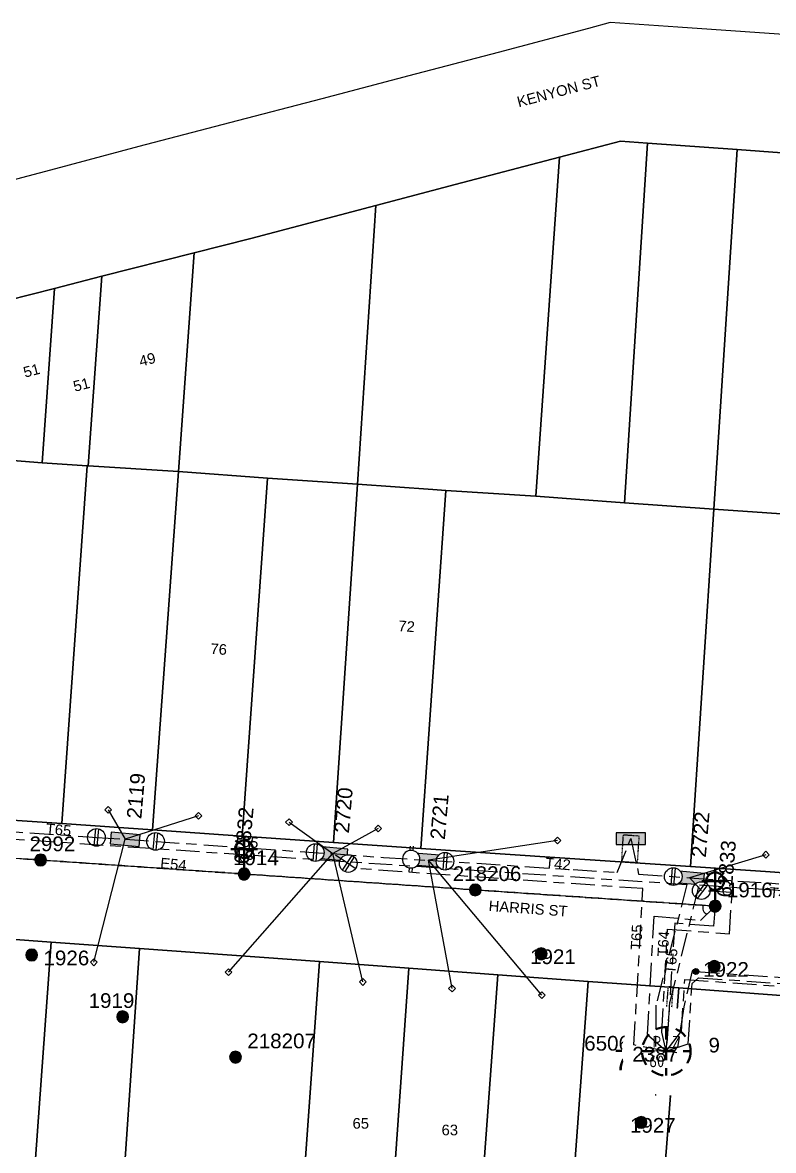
# Model space of a CAD drawing. Header units: metres. Extents: x 309980 to 311407, y 6249141 to 6251386.
# Drawn here: x 310422 to 310549.5, y 6250090.3 to 6250281.8 of the extents above; entities that cross this region are included whole.
import ezdxf
from ezdxf.enums import TextEntityAlignment as Align

# ---------------------------------------------------------------- set-up
doc = ezdxf.new("R2010")
doc.units = ezdxf.units.M
for name, pattern in [('Cable Exist OH', [1, 1, 0]), ('Cable Exist UG', [8.2, 4, -1.2, 1.8, -1.2]), ('Dash', [5, 3, -2]), ('HIDDEN', [0.375, 0.25, -0.125]), ('HIDDEN2', [0.1875, 0.125, -0.0625])]:
    doc.linetypes.add(name, pattern=pattern)
doc.layers.get('0').update_dxf_attribs({"color": 6})
for name, color, linetype, lineweight in [('Cadastre Buildings_SP_EXT', 9, 'Continuous', 5), ('Cadastre Land Parcels_SP_EXT', 9, 'Continuous', 5), ('Cadastre Other Property_SP_EXT', 9, 'HIDDEN', 5), ('Cadastre Roads_SP_EXT', 9, 'Continuous', 5)]:
    doc.layers.add(name, color=color, linetype=linetype, lineweight=lineweight)
for name, color, linetype in [('Equip_HV_EXT', 7, 'Continuous'), ('Equip_LV_EXT', 7, 'Continuous'), ('Equip_SL_EXT', 7, 'Continuous'), ('Equip_SP_SL_EXT', 7, 'Continuous'), ('Mains_HV_EXT', 7, 'Continuous'), ('Mains_LV_EXT', 7, 'Continuous'), ('Mains_SL_EXT', 7, 'Continuous'), ('Services_SP_EXT', 7, 'Continuous'), ('Sub_SP_EXT', 7, 'Continuous'), ('SupportsOH_SP_TR_HV_LV_SL_EXT', 7, 'Continuous'), ('SupportsUG_SP_LV_EXT', 7, 'Continuous')]:
    doc.layers.add(name, color=color, linetype=linetype)
doc.styles.add('COLUMN_LABEL', font='arial.ttf')
doc.styles.add('iecARIAL', font='arial.ttf', dxfattribs={"height": 2})
doc.styles.add('IESYMBOL1', font='isocp.shx')
doc.styles.add('POLE_LABEL', font='arial.ttf')
doc.styles.add('SLCP_LABEL', font='arial.ttf', dxfattribs={"height": 3.5})
doc.styles.get("Standard").update_dxf_attribs({"font": 'arial.ttf'})
doc.styles.add('SWITCH_LABEL', font='arial.ttf', dxfattribs={"height": 2.5})

# ---------------------------------------------------------------- blocks, each defined once
blk = doc.blocks.new('SUB_PADMOUNT_EXT')
for points in [[(0, 0), (-3.84, 1.92), (-3.84, -1.92)], [(0, 0), (3.84, 1.92), (3.84, -1.92)]]:
    blk.add_hatch(color=256).paths.add_polyline_path(points)
for p, q in [((3.84, 1.92), (-3.84, -1.92)), ((-3.84, 1.92), (3.84, -1.92))]:
    blk.add_line(p, q)
blk.add_lwpolyline([(-3.84, -1.92), (3.84, -1.92), (3.84, 1.92), (-3.84, 1.92)], close=True)
for tag, height, flags, p in [('ASSET_NUM', 3.5, 8, (2, 2)), ('STREET_CODE', 0.2, 9, (1.5, 0)), ('CONSTRUCTED_VOLTAGE', 0.2, 9, (1.5, -0.2)), ('OPERATING_VOLTAGE', 0.2, 9, (1.5, -0.6)), ('ORIENTATION', 0.2, 9, (1.5, -0.8)), ('OWNED_BY', 0.2, 9, (1.5, -1)), ('OPERATED_BY', 0.2, 9, (1.5, -1.2)), ('SECONDARY_VOLTAGE', 0.2, 9, (1.5, -1.6)), ('STATE', 0.2, 9, (1.5, -1.8)), ('NO_PHASES', 0.2, 9, (1.5, -0.4)), ('MAINTAINED_BY', 0.2, 9, (1.5, -1.4)), ('PARENT', 0.2, 9, (1.5, -2)), ('SUBSTATION_TYPE', 0.2, 9, (1.5, -2.2)), ('STREETNAME', 0.2, 9, (1.5, -3)), ('SUBURB', 0.2, 9, (1.5, -3.2)), ('Z', 0.2, 1, (1.5, -3.6)), ('USAGE', 0.2, 9, (1.5, -2.4)), ('LEGEND', 0.2, 9, (1.5, -2.6)), ('LOCATION', 0.2, 9, (1.5, -2.8)), ('NOTES', 0.2, 9, (1.5, -3.4))]:
    blk.add_attdef(tag, text='', height=height, dxfattribs=dict(flags=flags)).set_placement(p, align=Align.MIDDLE_LEFT)
blk = doc.blocks.new('CUBICLE_EXT')
blk.add_hatch(color=256).paths.add_polyline_path([(-2.475, 0.99), (-2.475, -0.99), (2.475, -0.99), (2.475, 0.99)])
blk.add_lwpolyline([(-2.475, -0.99), (2.475, -0.99), (2.475, 0.99), (-2.475, 0.99)], close=True)
at = {"style": 'COLUMN_LABEL'}
for tag, height, flags, p in [('ASSET_NUM', 2.5, 8, (2, 2)), ('STREET_CODE', 0.2, 9, (0, -0.2))]:
    blk.add_attdef(tag, text='', height=height, dxfattribs=dict(at, flags=flags)).set_placement(p, align=Align.MIDDLE_LEFT)
at = {"flags": 1}
blk.add_attdef('Z', (0, 0), '', height=0.2, dxfattribs=at)
at = {"flags": 9}
for tag, p in [('OWNED_BY', (0, -0.4)), ('STATE', (0, -0.6)), ('STREETNAME', (0, -1.6)), ('SUBURB', (0, -1.8)), ('USAGE', (0, -0.8)), ('LEGEND', (0, -1)), ('LOCATION', (0, -1.2)), ('PARENT', (0, -1.4)), ('NOTES', (0, -2))]:
    blk.add_attdef(tag, text='', height=0.2, dxfattribs=at).set_placement(p, align=Align.MIDDLE_LEFT)
blk = doc.blocks.new('PILLAR_EXT')
blk.add_hatch(color=256).paths.add_polyline_path([(-2.475, 0.99), (-2.475, -0.99), (2.475, -0.99), (2.475, 0.99)])
blk.add_lwpolyline([(-2.475, -0.99), (2.475, -0.99), (2.475, 0.99), (-2.475, 0.99)], close=True)
at = {"style": 'iecARIAL', "flags": 8}
blk.add_attdef('ASSET_NUM', (1.5, 3.5), '', height=2.5, dxfattribs=at)
for tag, p, flags in [('OWNED_BY', (0, -0.2), 9), ('STATE', (0, -0.4), 9), ('SUPPORT_TYPE', (0, -0.6), 9), ('STREETNAME', (0, -1.8), 9), ('SUBURB', (0, -2), 1), ('USAGE', (0, -0.8), 9), ('LEGEND', (0, -1), 9), ('LOCATION', (0, -1.2), 9), ('NOTES', (0, -1.4), 9), ('PARENT', (0, -1.6), 9)]:
    blk.add_attdef(tag, p, '', height=0.2, dxfattribs=dict(flags=flags))
blk = doc.blocks.new('SL_LANTERN_EXT')
at = {"lineweight": 40}
for p, q in [((0, 1.97), (0, 6.47)), ((-2.25, 4.22), (2.25, 4.22)), ((-1.46, 5.68), (-1.06, 5.28)), ((1.46, 5.68), (1.06, 5.28)), ((-1.46, 2.76), (-1.06, 3.16)), ((0, 0), (0, 2.72)), ((1.46, 2.76), (1.06, 3.16))]:
    blk.add_line(p, q, dxfattribs=at)
blk.add_circle((0, 4.22), 1.5, dxfattribs=at)
at = {"style": 'iecARIAL', "flags": 8}
blk.add_attdef('ASSET_NUM', (1.5, 1.5), '', height=2.5, dxfattribs=at)
for tag, p, height, flags in [('OPERATING_VOLTAGE', (0.98, -1.65), 0.2, 9), ('ORIENTATION', (0.98, -1.85), 0.2, 9), ('OWNED_BY', (0.98, -2.05), 0.2, 9), ('CONSTRUCTED_VOLTAGE', (0.98, -0.65), 0.2, 9), ('CONTROL_TYPE', (0.98, -0.85), 0.2, 9), ('LANTERN_PURPOSE', (0.98, -1.05), 0.2, 9), ('LANTERN_TYPE', (0.98, -1.25), 0.2, 9), ('NO_PHASES', (0.98, -1.45), 0.2, 9), ('LNUMBER', (2.18, -3.25), 2.5, 8), ('STATE', (0.98, -2.25), 0.2, 9), ('USAGE', (0.98, -2.45), 0.2, 9), ('CEXIST', (0.98, -2.65), 0.2, 9), ('CNEW', (0.98, -2.85), 0.2, 9), ('CNUMBER', (0.98, -3.05), 0.2, 9), ('CREMOVE', (0.98, -3.25), 0.2, 9), ('CREPLACE', (0.98, -3.45), 0.2, 9), ('LKINGHEIGHT', (0.98, -3.65), 0.2, 9), ('LBRACKET', (0.98, -3.85), 0.2, 9), ('LBRACKETVOCAB', (0.98, -4.05), 0.2, 9), ('LCATEGORY', (0.98, -4.25), 0.2, 9), ('LCHARGE1', (0.98, -4.45), 0.2, 9), ('LCHARGE1PERCENT', (0.98, -4.65), 0.2, 9), ('LCHARGE2', (0.98, -4.85), 0.2, 9), ('LCHARGE2PERCENT', (0.98, -5.05), 0.2, 9), ('LCHARGE3', (0.98, -5.25), 0.2, 9), ('LCHARGE3PERCENT', (0.98, -5.45), 0.2, 9), ('LEXIST', (0.98, -5.65), 0.2, 9), ('LLAMP', (0.98, -5.85), 0.2, 9), ('LLAMPVOCAB', (0.98, -6.05), 0.2, 9), ('LMAST', (0.98, -6.25), 0.2, 9), ('LMASTVOCAB', (0.98, -6.45), 0.2, 9), ('LNEW', (0.98, -6.65), 0.2, 9), ('LANTNUMBER', (0.98, -6.85), 0.2, 9), ('LOUTREACH', (0.98, -7.25), 0.2, 9), ('LOUTREACHVOCAB', (0.98, -7.45), 0.2, 9), ('LRATECODE', (0.98, -7.65), 0.2, 9), ('LREMOVE', (0.98, -7.85), 0.2, 9), ('STREETNAME', (0.98, -9.25), 0.2, 9), ('SUBURB', (0.98, -9.45), 0.2, 1), ('LREPLACE', (0.98, -8.05), 0.2, 9), ('LTYPE', (0.98, -8.25), 0.2, 9), ('LTYPEVOCAB', (0.98, -8.45), 0.2, 9), ('LEGEND', (0.98, -8.65), 0.2, 9), ('LOCATION', (0.98, -8.85), 0.2, 9), ('NOTES', (0.98, -9.05), 0.2, 9)]:
    blk.add_attdef(tag, p, '', height=height, dxfattribs=dict(flags=flags))
blk = doc.blocks.new('CCP_EXT')
at = {"flags": 9}
for tag, p in [('STATE', (0, -1.8)), ('NOTES', (0, -2))]:
    blk.add_attdef(tag, text='', height=0.2, dxfattribs=at).set_placement(p, align=Align.MIDDLE_LEFT)
blk.add_wipeout([(0, 0.57), (0.57, 0), (0, -0.57), (-0.57, 0)])
blk.add_lwpolyline([(-0.57, 0), (0, 0.57), (0.57, 0), (0, -0.57), (-0.57, 0)])
at = {"flags": 1}
blk.add_attdef('Z', (0, 0), '', height=0.2, dxfattribs=at)
at = {"flags": 9}
for tag, p in [('CCP_TYPE', (0, 0)), ('CONSTRUCTED_VOLTAGE', (0, -0.2)), ('OPERATING_VOLTAGE', (0, -0.6)), ('ORIENTATION', (0, -0.8)), ('OWNED_BY', (0, -1)), ('NO_PHASES', (0, -0.4)), ('USAGE', (0, -1.2)), ('LEGEND', (0, -1.4)), ('LIFE_SUPPORT', (0, -1.6))]:
    blk.add_attdef(tag, text='', height=0.2, dxfattribs=at).set_placement(p, align=Align.MIDDLE_LEFT)
blk = doc.blocks.new('POLE_EXT')
blk.add_hatch(color=256).paths.add_polyline_path([(-1, 0, 1), (1, 0, 1)])
blk.add_lwpolyline([(-1, 0, 1), (1, 0, 1)], format="xyb", close=True)
for tag, height, flags, p in [('pNumber', 2.5, 8, (-17.84, 2.07)), ('OWNED_BY', 0.2, 9, (1.35, -0.4)), ('SPECIAL_USE', 0.2, 9, (1.35, -0.8)), ('STATE', 0.2, 9, (1.35, -1)), ('cLV', 0.2, 9, (1.35, -1.4)), ('hDepth', 0.2, 9, (1.35, -1.6)), ('hDia', 0.2, 9, (1.35, -1.8)), ('cHV', 0.2, 9, (1.35, -2)), ('PARENT', 0.2, 9, (1.35, -0.6)), ('USAGE', 0.2, 9, (1.35, -1.2)), ('cLinedev', 0.2, 9, (1.35, -3.4)), ('pExisting', 0.2, 9, (1.35, -3.8)), ('LBRACKET', 0.2, 9, (1.35, -2.2)), ('LExisting', 0.2, 9, (1.35, -2.4)), ('LANTNUMBER', 0.2, 9, (1.35, -2.6)), ('LOther', 0.2, 9, (1.35, -2.8)), ('LRemove', 0.2, 9, (1.35, -3)), ('LEGEND', 0.2, 9, (1.35, -3.2)), ('LOCATION', 0.2, 9, (1.35, -3.6)), ('pFooting', 0.2, 9, (1.35, -4.4)), ('pNew', 0.2, 9, (1.35, -4.6)), ('pRelocate', 0.2, 9, (1.35, -5)), ('pRemove', 0.2, 9, (1.35, -5.2)), ('pReplace', 0.2, 9, (1.35, -5.4)), ('pStay', 0.2, 9, (1.35, -5.6)), ('pType', 0.2, 9, (1.35, -5.8)), ('PFNUMBER', 0.2, 9, (1.35, -4)), ('NEWPFNUMBER', 0.2, 9, (1.35, -4.2)), ('cspan', 0.2, 9, (1.35, -6)), ('STREETNAME', 0.2, 9, (1.35, -6.2)), ('SUBURB', 0.2, 9, (1.35, -6.4)), ('OPERATED_BY', 0.2, 9, (1.36, -7.01)), ('NOTES', 0.2, 9, (1.35, -6.6)), ('MAINTAINED_BY', 0.2, 9, (1.36, -6.81))]:
    blk.add_attdef(tag, text='', height=height, dxfattribs=dict(flags=flags)).set_placement(p, align=Align.MIDDLE_LEFT)
at = {"style": 'POLE_LABEL'}
for tag, height, flags, p in [('ASSET_NUM', 2.5, 8, (2, 2)), ('STRUCTURE_PLANT_NUMBER', 0.2, 9, (1.35, 0.03)), ('STREET_CODE', 0.2, 9, (1.35, -0.2))]:
    blk.add_attdef(tag, text='', height=height, dxfattribs=dict(at, flags=flags)).set_placement(p, align=Align.MIDDLE_LEFT)
at = {"flags": 1}
blk.add_attdef('Z', (1.35, -7.33), '', height=0.2, dxfattribs=at)
blk = doc.blocks.new('LV_UG_LINKS_OPEN_EXT')
for p, q in [((-0.25, 1.47), (-0.25, 2.22)), ((0.25, 1.47), (0.25, 2.22)), ((-0.25, -1.47), (-0.25, -2.22)), ((0.25, -1.47), (0.25, -2.22))]:
    blk.add_line(p, q)
at = {"flags": 9}
for tag, p in [('ACTUAL_STATUS', (0, 0)), ('CONSTRUCTED_VOLTAGE', (0, -0.2)), ('OPERATING_VOLTAGE', (0, -0.6)), ('ORIENTATION', (0, -0.8)), ('STATE', (0, -1)), ('SWITCH_TYPE', (0, -1.2)), ('NO_PHASES', (0, -0.4)), ('USAGE', (0, -1.4)), ('NOTES', (0, -1.6))]:
    blk.add_attdef(tag, text='', height=0.2, dxfattribs=at).set_placement(p, align=Align.MIDDLE_LEFT)
at = {"flags": 1}
blk.add_attdef('Z', (0, 0), '', height=0.2, dxfattribs=at)
blk.add_wipeout([(-0.25, 1.47), (-0.43, 1.43), (-0.61, 1.36), (-0.77, 1.28), (-0.93, 1.17), (-1.07, 1.05), (-1.19, 0.9), (-1.29, 0.75), (-1.38, 0.58), (-1.44, 0.4), (-1.48, 0.22), (-1.49, 0.03), (-1.49, -0.16), (-1.45, -0.34), (-1.4, -0.52), (-1.32, -0.69), (-1.23, -0.85), (-1.11, -1), (-0.98, -1.13), (-0.83, -1.24), (-0.66, -1.34), (-0.49, -1.41), (-0.31, -1.46), (-0.13, -1.49), (0.06, -1.49), (0.25, -1.47), (0.43, -1.43), (0.61, -1.36), (0.77, -1.28), (0.93, -1.17), (1.07, -1.05), (1.19, -0.9), (1.29, -0.75), (1.38, -0.58), (1.44, -0.4), (1.48, -0.22), (1.49, -0.03), (1.49, 0.16), (1.45, 0.34), (1.4, 0.52), (1.32, 0.69), (1.23, 0.85), (1.11, 1), (0.98, 1.13), (0.83, 1.24), (0.66, 1.34), (0.49, 1.41), (0.31, 1.46), (0.13, 1.49), (-0.06, 1.49)])
blk.add_lwpolyline([(0, -1.49, 1), (0, 1.49, 1)], format="xyb", close=True)
blk = doc.blocks.new('LV_UG_LINKS_CLOSED_EXT')
blk.add_wipeout([(-1.06, 1.06), (-1.18, 0.92), (-1.29, 0.76), (-1.37, 0.59), (-1.43, 0.42), (-1.48, 0.23), (-1.49, 0.05), (-1.49, -0.14), (-1.46, -0.33), (-1.41, -0.51), (-1.33, -0.68), (-1.24, -0.84), (-1.12, -0.99), (-0.99, -1.12), (-0.84, -1.24), (-0.68, -1.33), (-0.51, -1.41), (-0.33, -1.46), (-0.14, -1.49), (0.05, -1.49), (0.23, -1.48), (0.42, -1.43), (0.59, -1.37), (0.76, -1.29), (0.92, -1.18), (1.06, -1.06), (1.18, -0.92), (1.29, -0.76), (1.37, -0.59), (1.43, -0.42), (1.48, -0.23), (1.49, -0.05), (1.49, 0.14), (1.46, 0.33), (1.41, 0.51), (1.33, 0.68), (1.24, 0.84), (1.12, 0.99), (0.99, 1.12), (0.84, 1.24), (0.68, 1.33), (0.51, 1.41), (0.33, 1.46), (0.14, 1.49), (-0.05, 1.49), (-0.23, 1.48), (-0.42, 1.43), (-0.59, 1.37), (-0.76, 1.29), (-0.92, 1.18)])
for p, q in [((-0.25, -1.48), (-0.25, 1.48)), ((0.25, -1.48), (0.25, 1.48))]:
    blk.add_line(p, q)
blk.add_circle((0, 0), 1.5)
at = {"flags": 9}
for tag, p in [('ACTUAL_STATUS', (0, 0)), ('CONSTRUCTED_VOLTAGE', (0, -0.2)), ('OPERATING_VOLTAGE', (0, -0.6)), ('ORIENTATION', (0, -0.8)), ('STATE', (0, -1)), ('SWITCH_TYPE', (0, -1.2)), ('NO_PHASES', (0, -0.4)), ('USAGE', (0, -1.4)), ('NOTES', (0, -1.6))]:
    blk.add_attdef(tag, text='', height=0.2, dxfattribs=at).set_placement(p, align=Align.MIDDLE_LEFT)
at = {"flags": 1}
blk.add_attdef('Z', (0, 0), '', height=0.2, dxfattribs=at)
blk = doc.blocks.new('LV_UG_DFUSE_CLOSED_EXT')
for points in [[(1, 0), (0, 0)], [(5.04, 0.73), (2.16, -0.72)], [(5.05, -0.71), (2.16, 0.72)], [(6.2, 0.01), (7.2, 0.01)]]:
    blk.add_lwpolyline(points)
for centre in [(1.8, 0), (5.4, 0.01)]:
    blk.add_circle(centre, 0.8)
at = {"flags": 9}
for tag, p in [('ACTUAL_STATUS', (0, 0)), ('CONSTRUCTED_VOLTAGE', (0, -0.2)), ('OPERATING_VOLTAGE', (0, -0.6)), ('ORIENTATION', (0, -0.8)), ('STATE', (0, -1)), ('SWITCH_TYPE', (0, -1.2)), ('NO_PHASES', (0, -0.4)), ('USAGE', (0, -1.4)), ('NOTES', (0, -1.6))]:
    blk.add_attdef(tag, text='', height=0.2, dxfattribs=at).set_placement(p, align=Align.MIDDLE_LEFT)
at = {"flags": 1}
blk.add_attdef('Z', (0, 0), '', height=0.2, dxfattribs=at)
blk = doc.blocks.new('SWG_HOLEC_SU_EXT')
blk.add_line((1.8, -2), (5.8, -2))
for points in [[(1, 0), (0, 0)], [(6.6, 0), (7.6, 0)]]:
    blk.add_lwpolyline(points)
for points in [[(1.8, -0.8, 1), (1.8, 0.8, 1)], [(5.8, -0.8, 1), (5.8, 0.8, 1)]]:
    blk.add_lwpolyline(points, format="xyb", close=True)
at = {"style": 'SWITCH_LABEL', "flags": 8}
blk.add_attdef('ASSET_NUM', text='', height=2.5, rotation=179.9544, dxfattribs=at).set_placement((-2.4, 0), align=Align.MIDDLE_LEFT)
at = {"flags": 1}
blk.add_attdef('Z', (0, 0), '', height=0.2, dxfattribs=at)
at = {"flags": 9}
for tag, p in [('ACTUAL_STATUS', (0, -0.4)), ('CONSTRUCTED_VOLTAGE', (0, -0.6)), ('OPERATING_VOLTAGE', (0, -1)), ('ORIENTATION', (0, -1.2)), ('OWNED_BY', (0, -1.4)), ('STATE', (0, -1.8)), ('SWITCH_TYPE', (0, -2)), ('NO_PHASES', (0, -0.8)), ('PARENT', (0, -1.6)), ('STREETNAME', (0, -2.6)), ('SUBURB', (0, -2.8)), ('USAGE', (0, -2.2)), ('LOCATION', (0, -2.4)), ('NOTES', (0, -3))]:
    blk.add_attdef(tag, text='', height=0.2, dxfattribs=at).set_placement(p, align=Align.MIDDLE_LEFT)
at = {"style": 'SWITCH_LABEL', "flags": 9}
blk.add_attdef('STREET_CODE', text='', height=0.2, dxfattribs=at).set_placement((0, -0.2), align=Align.MIDDLE_LEFT)
blk = doc.blocks.new('SLCP_ZELL_EXT')
blk.add_wipeout([(-0.24, 7.5), (-0.71, 7.47), (-1.17, 7.41), (-1.64, 7.32), (-2.09, 7.21), (-2.54, 7.06), (-2.98, 6.89), (-3.41, 6.69), (-3.82, 6.46), (-4.22, 6.21), (-4.6, 5.93), (-4.96, 5.63), (-5.31, 5.31), (-5.63, 4.96), (-5.93, 4.6), (-6.21, 4.22), (-6.46, 3.82), (-6.69, 3.41), (-6.89, 2.98), (-7.06, 2.54), (-7.21, 2.09), (-7.32, 1.64), (-7.41, 1.17), (-7.47, 0.71), (-7.5, 0.24), (-7.5, -0.24), (-7.47, -0.71), (-7.41, -1.17), (-7.32, -1.64), (-7.21, -2.09), (-7.06, -2.54), (-6.89, -2.98), (-6.69, -3.41), (-6.46, -3.82), (-6.21, -4.22), (-5.93, -4.6), (-5.63, -4.96), (-5.31, -5.31), (-4.96, -5.63), (-4.6, -5.93), (-4.22, -6.21), (-3.82, -6.46), (-3.41, -6.69), (-2.98, -6.89), (-2.54, -7.06), (-2.09, -7.21), (-1.64, -7.32), (-1.17, -7.41), (-0.71, -7.47), (-0.24, -7.5), (0.24, -7.5), (0.71, -7.47), (1.17, -7.41), (1.64, -7.32), (2.09, -7.21), (2.54, -7.06), (2.98, -6.89), (3.41, -6.69), (3.82, -6.46), (4.22, -6.21), (4.6, -5.93), (4.96, -5.63), (5.31, -5.31), (5.63, -4.96), (5.93, -4.6), (6.21, -4.22), (6.46, -3.82), (6.69, -3.41), (6.89, -2.98), (7.06, -2.54), (7.21, -2.09), (7.32, -1.64), (7.41, -1.17), (7.47, -0.71), (7.5, -0.24), (7.5, 0.24), (7.47, 0.71), (7.41, 1.17), (7.32, 1.64), (7.21, 2.09), (7.06, 2.54), (6.89, 2.98), (6.69, 3.41), (6.46, 3.82), (6.21, 4.22), (5.93, 4.6), (5.63, 4.96), (5.31, 5.31), (4.96, 5.63), (4.6, 5.93), (4.22, 6.21), (3.82, 6.46), (3.41, 6.69), (2.98, 6.89), (2.54, 7.06), (2.09, 7.21), (1.64, 7.32), (1.17, 7.41), (0.71, 7.47), (0.24, 7.5)])
at = {"linetype": 'Dash', "lineweight": 40, "ltscale": 0.7}
for p, q in [((0, 4.11), (0, -4.11)), ((-4.11, 0), (4.11, 0))]:
    blk.add_line(p, q, dxfattribs=at)
blk.add_circle((0, 0), 4.11, dxfattribs=at)
at = {"lineweight": 40, "style": 'IESYMBOL1'}
for s, p in [('P', (-1.6, 0)), ('Z', (1.7, 0)), ('60', (-1.61, -3.31))]:
    blk.add_text(s, height=2, dxfattribs=at).set_placement(p, align=Align.BOTTOM_CENTER)
at = {"style": 'SLCP_LABEL'}
for tag, height, flags, p in [('ASSET_NUM', 2.5, 8, (2, 2)), ('STREET_CODE', 0.2, 9, (0, -0.2))]:
    blk.add_attdef(tag, text='', height=height, dxfattribs=dict(at, flags=flags)).set_placement(p, align=Align.MIDDLE_LEFT)
at = {"flags": 1}
blk.add_attdef('Z', (0, 0), '', height=0.2, dxfattribs=at)
at = {"flags": 9}
for tag, p in [('CONSTRUCTED_VOLTAGE', (0, -0.4)), ('CONTROL_TYPE', (0, -0.6)), ('OPERATING_VOLTAGE', (0, -1)), ('ORIENTATION', (0, -1.2)), ('OWNED_BY', (0, -1.4)), ('STATE', (0, -2)), ('NO_PHASES', (0, -0.8)), ('USAGE', (0, -1.6)), ('LOCATION', (0, -1.8)), ('NOTES', (0, -2.2))]:
    blk.add_attdef(tag, text='', height=0.2, dxfattribs=at).set_placement(p, align=Align.MIDDLE_LEFT)
blk = doc.blocks.new('CONNECTOR_NODE_EXT')
h = blk.add_hatch(color=256)
edge = h.paths.add_edge_path()
edge.add_arc((0, 0), 0.5, 0, 360)
blk.add_circle((0, 0), 0.5)
at = {"flags": 1}
blk.add_attdef('Z', (0, 0), '', height=0.2, dxfattribs=at)
at = {"flags": 9}
for tag, p in [('CONNECTOR_TYPE', (0, 0)), ('CONSTRUCTED_VOLTAGE', (0, -0.2)), ('OPERATING_VOLTAGE', (0, -0.6)), ('ORIENTATION', (0, -0.8)), ('SUBTYPE', (0, -1)), ('NO_PHASES', (0, -0.4)), ('USAGE', (0, -1.2)), ('NOTES', (0, -1.4))]:
    blk.add_attdef(tag, text='', height=0.2, dxfattribs=at).set_placement(p, align=Align.MIDDLE_LEFT)

msp = doc.modelspace()

# ---------------------------------------------------------------- linework, layer by layer
at = {"layer": 'Cadastre Buildings_SP_EXT', "linetype": 'Continuous'}
for points in [[(310509.16, 6250201.37), (310516.6, 6250200.82), (310524.18, 6250200.25), (310528.12, 6250261.35), (310523.5, 6250261.67), (310513.14, 6250258.96), (310509.16, 6250201.37)], [(310539.35, 6250199.2), (310543.33, 6250260.26), (310528.12, 6250261.35), (310524.18, 6250200.25), (310539.35, 6250199.2)], [(310568.88, 6250258.43), (310556.25, 6250259.31), (310543.33, 6250260.26), (310539.35, 6250199.2), (310564.75, 6250197.44), (310568.88, 6250258.43)], [(310493.84, 6250202.37), (310509.16, 6250201.37), (310513.14, 6250258.96), (310495.44, 6250254.31), (310481.99, 6250250.76), (310478.84, 6250203.41), (310491.65, 6250202.52), (310493.84, 6250202.37)], [(310478.84, 6250203.41), (310481.99, 6250250.76), (310460.72, 6250245.16), (310451.15, 6250242.68), (310448.46, 6250205.56), (310463.58, 6250204.46), (310478.84, 6250203.41)], [(310425.32, 6250207.07), (310417.44, 6250207.65), (310413.51, 6250146.79), (310428.64, 6250145.78), (310432.98, 6250206.52), (310425.32, 6250207.07)]]:
    msp.add_lwpolyline(points, close=True, dxfattribs=at)
at = {"layer": 'Cadastre Land Parcels_SP_EXT', "linetype": 'Continuous'}
for points in [[(310448.46, 6250205.56), (310451.15, 6250242.68), (310435.45, 6250238.74), (310433.11, 6250206.51), (310448.46, 6250205.56)], [(310433.11, 6250206.51), (310435.45, 6250238.74), (310427.42, 6250236.67), (310425.32, 6250207.07), (310432.98, 6250206.52), (310433.11, 6250206.51)], [(310425.32, 6250207.07), (310427.42, 6250236.67), (310419.39, 6250234.6), (310417.44, 6250207.65), (310425.32, 6250207.07)], [(310463.58, 6250204.46), (310448.46, 6250205.56), (310444.05, 6250144.7), (310459.27, 6250143.67), (310463.58, 6250204.46)], [(310474.79, 6250142.59), (310489.63, 6250141.57), (310493.84, 6250202.37), (310491.65, 6250202.52), (310478.84, 6250203.41), (310474.79, 6250142.59)], [(310426.82, 6250125.66), (310411.6, 6250126.78), (310407.66, 6250071.23), (310422.83, 6250070.11), (310426.82, 6250125.66)], [(310468.44, 6250066.72), (310483.67, 6250065.59), (310487.56, 6250121.22), (310472.39, 6250122.34), (310468.44, 6250066.72)], [(310502.68, 6250120.11), (310487.56, 6250121.22), (310483.67, 6250065.59), (310498.63, 6250064.46), (310502.68, 6250120.11)]]:
    msp.add_lwpolyline(points, close=True, dxfattribs=at)
at = {"layer": 'Cadastre Other Property_SP_EXT', "linetype": 'HIDDEN2'}
msp.add_lwpolyline([(310523.67, 6250139.35), (310526.41, 6250139.16), (310526.71, 6250143.65), (310523.96, 6250143.84), (310523.67, 6250139.35)], close=True, dxfattribs=at)
at = {"layer": 'Cadastre Roads_SP_EXT', "linetype": 'Continuous'}
for points in [[(310583.05, 6250277.6), (310533.27, 6250281.03), (310533.27, 6250281.03), (310521.75, 6250281.81), (310518.07, 6250280.83), (310502.72, 6250276.73), (310487.6, 6250272.76), (310472.8, 6250268.86), (310457.14, 6250264.78), (310441.74, 6250260.74), (310426.73, 6250256.75), (310411.3, 6250252.68)], [(310419.39, 6250234.6), (310427.42, 6250236.67), (310435.45, 6250238.74), (310451.15, 6250242.68), (310460.72, 6250245.16), (310481.99, 6250250.76), (310495.44, 6250254.31), (310513.14, 6250258.96), (310523.5, 6250261.67), (310528.12, 6250261.35), (310543.33, 6250260.26), (310556.25, 6250259.31)]]:
    msp.add_lwpolyline(points, dxfattribs=at)
at = {"layer": 'Mains_HV_EXT', "linetype": 'Cable Exist UG'}
msp.add_lwpolyline([(310536.33, 6250120.66), (310600.56, 6250116.21)], dxfattribs=at)
at = {"layer": 'Mains_LV_EXT', "linetype": 'Continuous'}
msp.add_lwpolyline([(310537.6, 6250131.9, 0.453923), (310538.24, 6250130.4)], format="xyb", dxfattribs=at)

# ---------------------------------------------------------------- block references
at = {"layer": 'Equip_HV_EXT'}
msp.add_blockref('CONNECTOR_NODE_EXT', (310536.33, 6250120.66), dxfattribs=at)
ref = msp.add_blockref('SWG_HOLEC_SU_EXT', (310529.47, 6250107.22), dxfattribs=dict(at, rotation=269.8642854481252))
ref.add_attrib('ASSET_NUM', '65060', dxfattribs={"layer": '0', "height": 2.5, "rotation": 359.9392, "style": 'SWITCH_LABEL'}).set_placement((310527.07, 6250108.47), align=Align.MIDDLE_RIGHT)
ref = msp.add_blockref('SWG_HOLEC_SU_EXT', (310531.45, 6250108.89), dxfattribs=dict(at, rotation=266.1334005974271))
ref.add_attrib('ASSET_NUM', '64696', dxfattribs={"layer": '0', "height": 2.5, "style": 'SWITCH_LABEL'}).set_placement((310529.05, 6250110.14), align=Align.TOP_CENTER)
ref = msp.add_blockref('SWG_HOLEC_SU_EXT', (310533.09, 6250106.91), dxfattribs=dict(at, rotation=260.8816205503344))
ref.add_attrib('ASSET_NUM', '65059', dxfattribs={"layer": '0', "height": 2.5, "style": 'SWITCH_LABEL'}).set_placement((310530.69, 6250108.16), align=Align.MIDDLE_LEFT)
at = {"layer": 'Equip_LV_EXT'}
for p in [(310530.9, 6250108.03), (310531.3, 6250108.11), (310530.35, 6250107.42), (310530.56, 6250107.78)]:
    msp.add_blockref('LV_UG_DFUSE_CLOSED_EXT', p, dxfattribs=at)
at = {"layer": 'Equip_SP_SL_EXT'}
ref = msp.add_blockref('SL_LANTERN_EXT', (310459.61, 6250137.22), dxfattribs=at)
ref.add_attrib('ASSET_NUM', '62832', dxfattribs={"layer": '0', "height": 2.5, "rotation": 84.8668, "style": 'iecARIAL'}).set_placement((310461.11, 6250138.72), align=Align.BOTTOM_LEFT)
ref = msp.add_blockref('SL_LANTERN_EXT', (310539.59, 6250131.76), dxfattribs=at)
ref.add_attrib('ASSET_NUM', '62833', dxfattribs={"layer": '0', "height": 2.5, "rotation": 85.1927, "style": 'iecARIAL'}).set_placement((310541.09, 6250133.26), align=Align.MIDDLE_LEFT)
at = {"layer": 'Services_SP_EXT'}
for p in [(310467.23, 6250146.02), (310512.81, 6250142.9), (310548.18, 6250140.5), (310434.09, 6250122.22), (310456.95, 6250120.56), (310510.18, 6250116.65), (310531.31, 6250112.11)]:
    msp.add_blockref('CCP_EXT', p, dxfattribs=at)
at = {"layer": 'Sub_SP_EXT'}
ref = msp.add_blockref('SUB_PADMOUNT_EXT', (310531.3, 6250107.11), dxfattribs=at)
ref.add_attrib('ASSET_NUM', '7146', dxfattribs={"layer": '0', "height": 3.5}).set_placement((310533.3, 6250107.37), align=Align.TOP_RIGHT)
at = {"layer": 'SupportsOH_SP_TR_HV_LV_SL_EXT'}
ref = msp.add_blockref('POLE_EXT', (310425.05, 6250139.59), dxfattribs=dict(at, rotation=359.9930972227539))
ref.add_attrib('ASSET_NUM', '2992', dxfattribs={"layer": '0', "height": 2.5, "rotation": 359.9939, "style": 'POLE_LABEL'}).set_placement((310427.05, 6250140.34), align=Align.BOTTOM_CENTER)
ref = msp.add_blockref('POLE_EXT', (310459.61, 6250137.22), dxfattribs=dict(at, rotation=0.03061231648270282))
ref.add_attrib('ASSET_NUM', '1914', dxfattribs={"layer": '0', "height": 2.5, "rotation": 359.9732, "style": 'POLE_LABEL'}).set_placement((310461.61, 6250137.97), align=Align.BOTTOM_CENTER)
ref = msp.add_blockref('POLE_EXT', (310498.86, 6250134.52), dxfattribs=at)
ref.add_attrib('ASSET_NUM', '218206', dxfattribs={"layer": '0', "height": 2.5, "style": 'POLE_LABEL'}).set_placement((310500.86, 6250135.27), align=Align.BOTTOM_CENTER)
ref = msp.add_blockref('POLE_EXT', (310539.59, 6250131.76), dxfattribs=dict(at, rotation=0.02681078698485352))
ref.add_attrib('ASSET_NUM', '1916', dxfattribs={"layer": '0', "height": 2.5, "rotation": 359.9985, "style": 'POLE_LABEL'}).set_placement((310541.59, 6250132.51), align=Align.BOTTOM_LEFT)
ref = msp.add_blockref('POLE_EXT', (310510.05, 6250123.67), dxfattribs=dict(at, rotation=0.04361754897534807))
ref.add_attrib('ASSET_NUM', '1921', dxfattribs={"layer": '0', "height": 2.5, "rotation": 0.0076, "style": 'POLE_LABEL'}).set_placement((310512.05, 6250124.42), align=Align.TOP_CENTER)
ref = msp.add_blockref('POLE_EXT', (310539.43, 6250121.51), dxfattribs=dict(at, rotation=359.9930972227539))
ref.add_attrib('ASSET_NUM', '1922', dxfattribs={"layer": '0', "height": 2.5, "rotation": 0.0153, "style": 'POLE_LABEL'}).set_placement((310541.43, 6250122.26), align=Align.TOP_CENTER)
ref = msp.add_blockref('POLE_EXT', (310438.97, 6250112.97), dxfattribs=at)
ref.add_attrib('ASSET_NUM', '1919', dxfattribs={"layer": '0', "height": 2.5, "rotation": 0.0298, "style": 'POLE_LABEL'}).set_placement((310440.97, 6250113.72), align=Align.BOTTOM_RIGHT)
ref = msp.add_blockref('POLE_EXT', (310458.15, 6250106.12), dxfattribs=at)
ref.add_attrib('ASSET_NUM', '218207', dxfattribs={"layer": '0', "height": 2.5, "style": 'POLE_LABEL'}).set_placement((310460.15, 6250106.87), align=Align.BOTTOM_LEFT)
ref = msp.add_blockref('POLE_EXT', (310527.01, 6250095.03), dxfattribs=dict(at, rotation=0.01300523249264532))
ref.add_attrib('ASSET_NUM', '1927', dxfattribs={"layer": '0', "height": 2.5, "rotation": 0.0344, "style": 'POLE_LABEL'}).set_placement((310529.01, 6250095.78), align=Align.TOP_CENTER)
at = {"layer": 'SupportsUG_SP_LV_EXT'}
ref = msp.add_blockref('PILLAR_EXT', (310439.4, 6250143.11), dxfattribs=dict(at, rotation=174.8153932893797))
ref.add_attrib('ASSET_NUM', '2119', dxfattribs={"layer": '0', "height": 2.5, "rotation": 84.9241, "style": 'iecARIAL'}).set_placement((310440.9, 6250146.61), align=Align.MIDDLE_LEFT)
ref = msp.add_blockref('PILLAR_EXT', (310474.65, 6250140.68), dxfattribs=dict(at, rotation=174.8073900693844))
ref.add_attrib('ASSET_NUM', '2720', dxfattribs={"layer": '0', "height": 2.5, "rotation": 85.0128, "style": 'iecARIAL'}).set_placement((310476.15, 6250144.18), align=Align.MIDDLE_LEFT)
ref = msp.add_blockref('PILLAR_EXT', (310490.94, 6250139.57), dxfattribs=dict(at, rotation=174.9057296350789))
ref.add_attrib('ASSET_NUM', '2721', dxfattribs={"layer": '0', "height": 2.5, "rotation": 85.0144, "style": 'iecARIAL'}).set_placement((310492.44, 6250143.07), align=Align.MIDDLE_LEFT)
ref = msp.add_blockref('PILLAR_EXT', (310535.26, 6250136.56), dxfattribs=dict(at, rotation=174.9532487538017))
ref.add_attrib('ASSET_NUM', '2722', dxfattribs={"layer": '0', "height": 2.5, "rotation": 85.1927, "style": 'iecARIAL'}).set_placement((310536.76, 6250140.06), align=Align.MIDDLE_LEFT)
msp.add_blockref('CUBICLE_EXT', (310525.27, 6250143.22), dxfattribs=at)

# ---------------------------------------------------------------- texts
at = {"layer": 'Cadastre Land Parcels_SP_EXT'}
for s, rotation, p in [('49', 14.641, (310442.04, 6250223.37)), ('51', 14.61, (310422.39, 6250221.5)), ('51', 14.61, (310430.86, 6250219.1)), ('72', 355.7851, (310485.75, 6250178.49)), ('76', 356.1351, (310453.84, 6250174.6))]:
    msp.add_text(s, height=1.8, rotation=rotation, dxfattribs=at).set_placement(p)
for s, p in [('65', (310478.02, 6250093.97)), ('63', (310493.14, 6250092.85))]:
    msp.add_text(s, height=1.8, dxfattribs=at).set_placement(p)
at = {"layer": 'Cadastre Roads_SP_EXT'}
for s, rotation, p in [('KENYON ST', 14.7305, (310506.23, 6250267.41)), ('HARRIS ST', 355.9319, (310501.08, 6250130.94))]:
    msp.add_text(s, height=1.8, rotation=rotation, dxfattribs=at).set_placement(p)
at = {"layer": 'Mains_LV_EXT'}
for s, rotation, p in [('T65', 354.981, (310425.86, 6250144.03)), ('T65', 354.6726, (310457.64, 6250142)), ('E54', 354.6805, (310445.3, 6250138.2)), ('T42', 355.027, (310510.66, 6250138.22)), ('T43', 354.721, (310548.77, 6250133.21)), ('T65', 86.8202, (310527.03, 6250124.27)), ('T64', 87.0134, (310531.58, 6250123.16)), ('T65', 85.1169, (310532.84, 6250120.19))]:
    msp.add_text(s, height=1.8, rotation=rotation, dxfattribs=at).set_placement(p)

# ---------------------------------------------------------------- next in the draw order: linework, layer by layer
at = {"layer": 'Cadastre Buildings_SP_EXT', "linetype": 'Continuous'}
for points in [[(310478.84, 6250203.41), (310463.58, 6250204.46), (310459.27, 6250143.67), (310474.79, 6250142.58), (310478.84, 6250203.41)], [(310539.35, 6250199.2), (310524.18, 6250200.25), (310516.6, 6250200.82), (310509.16, 6250201.37), (310493.84, 6250202.37), (310489.63, 6250141.57), (310512.38, 6250140.02), (310535.4, 6250138.47), (310539.35, 6250199.2)], [(310564.75, 6250197.44), (310539.35, 6250199.2), (310535.4, 6250138.47), (310548.12, 6250137.62), (310560.64, 6250136.74), (310564.75, 6250197.44)], [(310441.83, 6250124.58), (310426.82, 6250125.66), (310422.83, 6250070.11), (310438.05, 6250068.96), (310441.83, 6250124.58)], [(310472.39, 6250122.34), (310441.83, 6250124.58), (310438.05, 6250068.96), (310453.19, 6250067.85), (310468.44, 6250066.72), (310472.39, 6250122.34)], [(310518.05, 6250118.98), (310502.68, 6250120.11), (310498.63, 6250064.46), (310513.97, 6250063.33), (310518.05, 6250118.98)], [(310533.41, 6250117.86), (310518.05, 6250118.98), (310513.97, 6250063.33), (310529.13, 6250062.22), (310533.41, 6250117.86)], [(310529.13, 6250062.22), (310544.31, 6250061.09), (310559.54, 6250059.94), (310563.81, 6250115.62), (310548.46, 6250116.75), (310533.41, 6250117.86), (310529.13, 6250062.22)]]:
    msp.add_lwpolyline(points, close=True, dxfattribs=at)
at = {"layer": 'Cadastre Other Property_SP_EXT', "linetype": 'HIDDEN2'}
msp.add_lwpolyline([(310531.59, 6250118.08), (310530.93, 6250109.57), (310530.02, 6250109.64), (310529.67, 6250105.08), (310532.4, 6250104.88), (310532.76, 6250109.44), (310531.84, 6250109.5), (310532.5, 6250118.01), (310531.59, 6250118.08)], close=True, dxfattribs=at)
at = {"layer": 'Services_SP_EXT'}
msp.add_lwpolyline([(310531.31, 6250112.11), (310531.3, 6250107.11)], dxfattribs=at)

# ---------------------------------------------------------------- next in the draw order: block references
for p in [(310436.53, 6250148.13), (310451.86, 6250147.08), (310482.39, 6250144.97), (310479.77, 6250118.88), (310494.91, 6250117.77)]:
    msp.add_blockref('CCP_EXT', p, dxfattribs=at)
at = {"layer": 'SupportsOH_SP_TR_HV_LV_SL_EXT'}
ref = msp.add_blockref('POLE_EXT', (310423.54, 6250123.46), dxfattribs=at)
ref.add_attrib('ASSET_NUM', '1926', dxfattribs={"layer": '0', "height": 2.5, "rotation": 359.9847, "style": 'POLE_LABEL'}).set_placement((310425.54, 6250124.21), align=Align.TOP_LEFT)

# ---------------------------------------------------------------- next in the draw order: linework, layer by layer
at = {"layer": 'Cadastre Buildings_SP_EXT', "linetype": 'Continuous'}
msp.add_lwpolyline([(310433.11, 6250206.51), (310432.98, 6250206.52), (310428.64, 6250145.78), (310444.05, 6250144.7), (310448.46, 6250205.56), (310433.11, 6250206.51)], close=True, dxfattribs=at)
at = {"layer": 'Cadastre Roads_SP_EXT', "linetype": 'Continuous'}
for points in [[(310560.64, 6250136.74), (310548.12, 6250137.62), (310535.4, 6250138.47), (310512.38, 6250140.02), (310489.63, 6250141.57), (310474.79, 6250142.58), (310459.27, 6250143.67), (310444.05, 6250144.7), (310428.64, 6250145.78), (310413.51, 6250146.79)], [(310411.6, 6250126.78), (310426.82, 6250125.66), (310441.83, 6250124.58), (310472.39, 6250122.34), (310487.56, 6250121.22), (310502.68, 6250120.11), (310518.05, 6250118.98), (310533.41, 6250117.86), (310548.46, 6250116.75), (310563.81, 6250115.62)]]:
    msp.add_lwpolyline(points, dxfattribs=at)

# ---------------------------------------------------------------- next in the draw order: block references
at = {"layer": 'Equip_SL_EXT'}
ref = msp.add_blockref('SLCP_ZELL_EXT', (310531.3, 6250107.11), dxfattribs=at)
ref.add_attrib('ASSET_NUM', '2387', dxfattribs={"layer": '0', "height": 2.5, "style": 'SLCP_LABEL'}).set_placement((310533.3, 6250107.86), align=Align.TOP_RIGHT)

# ---------------------------------------------------------------- next in the draw order: linework, layer by layer
at = {"layer": 'Mains_HV_EXT', "linetype": 'Cable Exist UG'}
msp.add_lwpolyline([(310536.33, 6250120.66), (310535.68, 6250120.75), (310534.27, 6250114.65), (310533.09, 6250106.84), (310531.3, 6250107.11)], dxfattribs=at)
at = {"layer": 'Mains_LV_EXT', "linetype": 'Cable Exist UG'}
msp.add_lwpolyline([(310531.3, 6250107.11), (310535.03, 6250108.38), (310535.67, 6250118.6), (310536.78, 6250119.6), (310563.95, 6250117.71)], dxfattribs=at)
at = {"layer": 'Mains_SL_EXT', "linetype": 'Cable Exist UG'}
msp.add_lwpolyline([(310531.3, 6250107.11), (310533.86, 6250110.45), (310534.44, 6250119.32), (310561.82, 6250117.36), (310563.95, 6250117.71)], dxfattribs=at)

# ---------------------------------------------------------------- next in the draw order: block references
at = {"layer": 'Equip_LV_EXT'}
for name, p, rotation in [('LV_UG_LINKS_CLOSED_EXT', (310434.53, 6250143.44), 354.9809806603358), ('LV_UG_LINKS_CLOSED_EXT', (310444.56, 6250142.75), 354.9041497483791), ('LV_UG_LINKS_CLOSED_EXT', (310471.69, 6250140.86), 356.0913878620912), ('LV_UG_LINKS_OPEN_EXT', (310487.97, 6250139.73), 356.5806072995268), ('LV_UG_LINKS_CLOSED_EXT', (310477.29, 6250139), 147.502634020857), ('LV_UG_LINKS_CLOSED_EXT', (310493.72, 6250139.38), 176.2109649170556), ('LV_UG_LINKS_CLOSED_EXT', (310532.49, 6250136.78), 354.6931648858243), ('LV_UG_LINKS_CLOSED_EXT', (310537.24, 6250134.4), 142.7651659762597)]:
    msp.add_blockref(name, p, dxfattribs=dict(at, rotation=rotation))

# ---------------------------------------------------------------- next in the draw order: linework, layer by layer
at = {"layer": 'Mains_HV_EXT', "linetype": 'Cable Exist UG'}
for points in [[(310320.32, 6250157.07), (310325.33, 6250149.6), (310498.68, 6250137.87), (310534.81, 6250135.44), (310529.53, 6250114.93), (310529.47, 6250107.22), (310531.3, 6250107.11)], [(310531.3, 6250107.11), (310531.92, 6250115.31), (310536.91, 6250135.36), (310536.91, 6250135.36), (310547.91, 6250134.63), (310560.44, 6250133.75)]]:
    msp.add_lwpolyline(points, dxfattribs=at)
at = {"layer": 'Mains_LV_EXT', "linetype": 'Cable Exist UG'}
for points in [[(310415.04, 6250144.77), (310434.53, 6250143.44)], [(310434.53, 6250143.44), (310439.4, 6250143.11)], [(310439.4, 6250143.11), (310444.56, 6250142.75)], [(310444.56, 6250142.75), (310474.64, 6250140.65)], [(310490.92, 6250139.57), (310522.97, 6250137.47), (310525.27, 6250143.22)], [(310525.27, 6250143.22), (310526.59, 6250137.2), (310535.25, 6250136.58)], [(310531.3, 6250107.11), (310525.8, 6250108.2), (310527.32, 6250134.73), (310478.46, 6250138.15), (310474.62, 6250140.76)], [(310474.65, 6250140.68), (310483.29, 6250140.03), (310490.97, 6250139.53)], [(310531.3, 6250107.11), (310530.53, 6250110.36), (310531.52, 6250127.83), (310542.04, 6250127.08), (310542.47, 6250134.08), (310537.24, 6250134.4), (310535.25, 6250136.62)], [(310535.26, 6250136.56), (310561.65, 6250134.85)], [(310531.3, 6250107.11), (310528.08, 6250109.95), (310529.25, 6250130.06), (310537.13, 6250129.34), (310539.59, 6250131.76)]]:
    msp.add_lwpolyline(points, dxfattribs=at)
at = {"layer": 'Mains_LV_EXT', "linetype": 'Cable Exist OH'}
msp.add_lwpolyline([(310398.52, 6250141.38), (310425.05, 6250139.59), (310459.61, 6250137.22), (310498.86, 6250134.52), (310539.59, 6250131.76)], dxfattribs=at)
at = {"layer": 'Mains_SL_EXT', "linetype": 'Cable Exist OH'}
for points in [[(310459.61, 6250137.22), (310425.05, 6250139.59), (310398.52, 6250141.38)], [(310539.59, 6250131.76), (310498.86, 6250134.52), (310459.61, 6250137.22)]]:
    msp.add_lwpolyline(points, dxfattribs=at)
at = {"layer": 'Mains_SL_EXT', "linetype": 'Cable Exist UG'}
msp.add_lwpolyline([(310539.59, 6250131.76), (310539.33, 6250128.38), (310532.75, 6250128.85), (310531.3, 6250107.11)], dxfattribs=at)
at = {"layer": 'Services_SP_EXT'}
for points in [[(310436.53, 6250148.13), (310439.4, 6250143.11)], [(310451.86, 6250147.08), (310439.4, 6250143.11)], [(310467.23, 6250146.02), (310474.65, 6250140.68)], [(310482.39, 6250144.97), (310474.65, 6250140.68)], [(310434.09, 6250122.22), (310439.4, 6250143.11)], [(310512.81, 6250142.9), (310490.94, 6250139.57)], [(310456.95, 6250120.56), (310474.65, 6250140.68)], [(310479.77, 6250118.88), (310474.65, 6250140.68)], [(310510.18, 6250116.65), (310490.94, 6250139.57)], [(310494.91, 6250117.77), (310490.94, 6250139.57)], [(310548.18, 6250140.5), (310535.26, 6250136.56)]]:
    msp.add_lwpolyline(points, dxfattribs=at)

doc.saveas('drawing.dxf')
